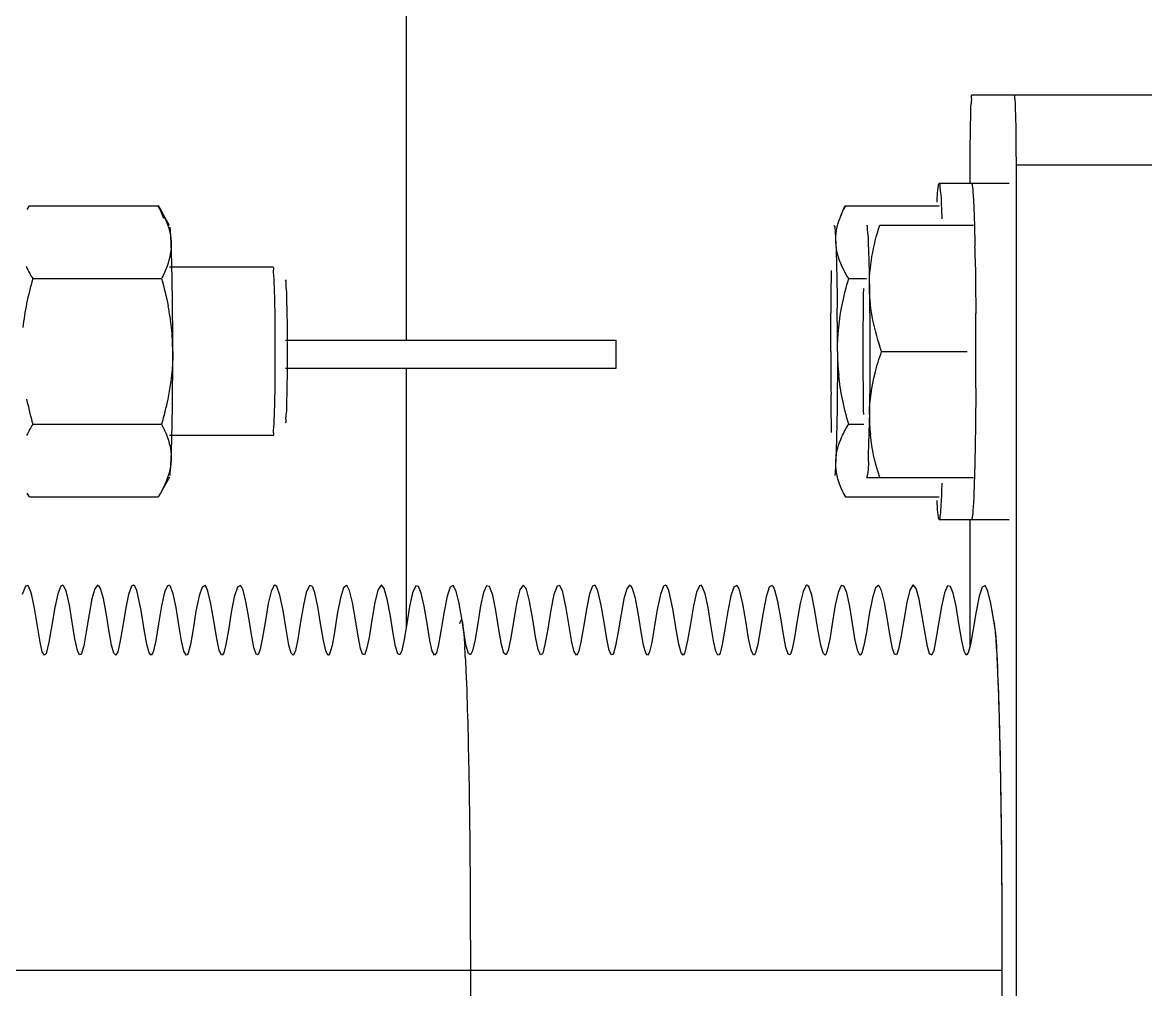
# Model space of a CAD drawing. Header units: millimetres. Extents: x 32496 to 166256, y 3504 to 23939.
# Drawn here: x 98359.7 to 98440, y 8161.7 to 8230.8 of the extents above; entities that cross this region are included whole.
import ezdxf

# ---------------------------------------------------------------- set-up
doc = ezdxf.new("R2010")
doc.units = ezdxf.units.MM
doc.layers.get('0').update_dxf_attribs({"lineweight": 35})
doc.layers.add('变压器模型_1__0', color=7, linetype='Continuous')

# ---------------------------------------------------------------- blocks, each defined once
blk = doc.blocks.new('gtrytrgtrr')
at = {"layer": '变压器模型_1__0', "color": 6, "linetype": 'Continuous'}
for p, q in [((66610.262, -72830.291), (66610.262, -72868.291)), ((66650.675, -72850.791), (66665.682, -72850.791)), ((66650.545, -72857.097), (66650.545, -72855.791)), ((66653.817, -72855.791), (66653.817, -72970.791)), ((66648.325, -72857.097), (66653.338, -72857.097)), ((66583.205, -72858.97), (66583.365, -72858.705)), ((66583.365, -72858.705), (66592.554, -72858.705)), ((66592.554, -72858.705), (66592.714, -72858.97)), ((66593.369, -72860.106), (66592.714, -72858.97)), ((66641.631, -72858.705), (66641.471, -72858.97)), ((66641.631, -72858.705), (66648.325, -72858.705)), ((66644.081, -72860.097), (66650.774, -72860.097)), ((66650.901, -72862.495), (66650.908, -72862.971)), ((66600.756, -72863.097), (66593.369, -72863.097)), ((66583.601, -72863.901), (66592.79, -72863.901)), ((66641.866, -72863.901), (66643.141, -72863.901)), ((66601.655, -72868.291), (66625.262, -72868.291)), ((66625.262, -72870.291), (66625.262, -72868.291)), ((66644.217, -72869.097), (66650.332, -72869.097)), ((66601.655, -72870.291), (66625.262, -72870.291)), ((66610.262, -72870.291), (66610.262, -72888.782)), ((66583.601, -72874.293), (66592.79, -72874.293)), ((66641.866, -72874.293), (66642.937, -72874.293)), ((66600.756, -72875.097), (66593.369, -72875.097)), ((66650.909, -72875.219), (66650.901, -72875.694)), ((66593.369, -72878.088), (66592.714, -72879.224)), ((66643.141, -72878.097), (66650.774, -72878.097)), ((66583.365, -72879.489), (66583.205, -72879.224)), ((66583.365, -72879.489), (66592.554, -72879.489)), ((66592.714, -72879.224), (66592.554, -72879.489)), ((66641.471, -72879.224), (66641.631, -72879.489)), ((66641.631, -72879.489), (66648.325, -72879.489)), ((66648.325, -72881.097), (66653.338, -72881.097)), ((66650.545, -72890.106), (66650.545, -72881.097)), ((66583.066, -72885.863), (66582.831, -72886.466)), ((66583.247, -72885.828), (66583.066, -72885.863)), ((66585.589, -72885.873), (66585.38, -72886.408)), ((66585.742, -72885.804), (66585.589, -72885.873)), ((66588.03, -72886.046), (66587.824, -72886.77)), ((66590.653, -72885.874), (66590.433, -72886.451)), ((66590.796, -72885.8), (66590.653, -72885.874)), ((66590.884, -72885.874), (66590.796, -72885.8)), ((66591.024, -72886.178), (66590.884, -72885.874)), ((66591.111, -72886.478), (66591.024, -72886.178)), ((66593.427, -72885.891), (66593.337, -72885.804)), ((66596.107, -72886.232), (66595.999, -72885.956)), ((66598.211, -72885.936), (66597.989, -72886.618)), ((66598.615, -72886.16), (66598.504, -72885.907)), ((66601.022, -72885.889), (66600.888, -72885.795)), ((66603.737, -72886.344), (66603.59, -72885.946)), ((66605.784, -72885.985), (66605.569, -72886.691)), ((66606.219, -72886.18), (66606.055, -72885.845)), ((66606.432, -72887.041), (66606.219, -72886.18)), ((66608.694, -72886.028), (66608.503, -72885.796)), ((66608.91, -72886.782), (66608.694, -72886.028)), ((66610.945, -72885.836), (66610.721, -72886.345)), ((66611.15, -72885.883), (66610.945, -72885.836)), ((66611.338, -72886.357), (66611.15, -72885.883)), ((66613.624, -72885.819), (66613.409, -72885.93)), ((66613.829, -72886.218), (66613.624, -72885.819)), ((66616.005, -72885.841), (66615.795, -72886.314)), ((66616.211, -72885.877), (66616.005, -72885.841)), ((66616.443, -72886.504), (66616.211, -72885.877)), ((66621.053, -72885.863), (66620.818, -72886.466)), ((66621.234, -72885.828), (66621.053, -72885.863)), ((66623.576, -72885.873), (66623.367, -72886.408)), ((66623.729, -72885.804), (66623.576, -72885.873)), ((66626.017, -72886.046), (66625.811, -72886.77)), ((66628.64, -72885.874), (66628.42, -72886.451)), ((66628.783, -72885.8), (66628.64, -72885.874)), ((66628.871, -72885.874), (66628.783, -72885.8)), ((66629.011, -72886.178), (66628.871, -72885.874)), ((66629.098, -72886.478), (66629.011, -72886.178)), ((66631.414, -72885.891), (66631.324, -72885.804)), ((66634.094, -72886.232), (66633.986, -72885.956)), ((66636.198, -72885.936), (66635.976, -72886.618)), ((66636.602, -72886.16), (66636.491, -72885.907)), ((66639.009, -72885.889), (66638.875, -72885.795)), ((66641.724, -72886.344), (66641.577, -72885.946)), ((66643.771, -72885.985), (66643.556, -72886.691)), ((66644.206, -72886.18), (66644.042, -72885.845)), ((66644.419, -72887.041), (66644.206, -72886.18)), ((66646.681, -72886.028), (66646.49, -72885.796)), ((66646.897, -72886.782), (66646.681, -72886.028)), ((66648.932, -72885.836), (66648.708, -72886.345)), ((66649.137, -72885.883), (66648.932, -72885.836)), ((66649.325, -72886.357), (66649.137, -72885.883)), ((66651.816, -72886.218), (66651.61, -72885.819)), ((66603.95, -72887.307), (66603.737, -72886.344)), ((66641.937, -72887.307), (66641.724, -72886.344)), ((66599.395, -72890.254), (66599.217, -72889.315)), ((66637.382, -72890.254), (66637.204, -72889.315)), ((66586.782, -72890.449), (66586.609, -72889.632)), ((66609.66, -72890.689), (66609.508, -72890.181)), ((66615.18, -72889.674), (66615.008, -72890.471)), ((66617.732, -72889.563), (66617.543, -72890.464)), ((66619.688, -72890.39), (66619.507, -72889.493)), ((66624.769, -72890.449), (66624.596, -72889.632)), ((66589.66, -72890.548), (66589.609, -72890.679)), ((66592.21, -72890.49), (66592.146, -72890.668)), ((66594.692, -72890.638), (66594.62, -72890.766)), ((66597.23, -72890.624), (66597.143, -72890.773)), ((66599.841, -72890.37), (66599.749, -72890.658)), ((66602.348, -72890.464), (66602.241, -72890.733)), ((66604.818, -72890.646), (66604.711, -72890.792)), ((66607.439, -72890.366), (66607.316, -72890.717)), ((66609.949, -72890.45), (66609.821, -72890.758)), ((66612.281, -72890.79), (66612.123, -72890.505)), ((66612.422, -72890.633), (66612.281, -72890.79)), ((66627.647, -72890.548), (66627.596, -72890.679)), ((66630.197, -72890.49), (66630.133, -72890.668)), ((66632.679, -72890.638), (66632.607, -72890.766)), ((66635.217, -72890.624), (66635.13, -72890.773)), ((66637.828, -72890.37), (66637.736, -72890.658)), ((66640.335, -72890.464), (66640.228, -72890.733)), ((66642.805, -72890.646), (66642.698, -72890.792)), ((66645.426, -72890.366), (66645.303, -72890.717)), ((66647.936, -72890.45), (66647.808, -72890.758)), ((66650.409, -72890.633), (66650.268, -72890.79))]:
    blk.add_line(p, q, dxfattribs=at)
at = {"layer": '变压器模型_1__0', "color": 9, "linetype": 'Continuous'}
for p, q in [((66665.813, -72855.791), (66653.817, -72855.791)), ((66614.3, -72888.622), (66614.3, -72888.625)), ((66577.843, -72913.291), (66652.835, -72913.291))]:
    blk.add_line(p, q, dxfattribs=at)
at = {"layer": '变压器模型_1__0', "color": 6, "linetype": 'Continuous'}
for points in [[(66583.457, -72886.276), (66583.286, -72885.873), (66583.247, -72885.828)], [(66585.947, -72886.143), (66585.792, -72885.843), (66585.742, -72885.804)], [(66586.208, -72887.228), (66585.998, -72886.303), (66585.947, -72886.143)], [(66588.373, -72885.909), (66588.231, -72885.796), (66588.03, -72886.046)], [(66588.645, -72886.756), (66588.439, -72886.039), (66588.373, -72885.909)], [(66593.337, -72885.804), (66593.222, -72885.831), (66593.011, -72886.289)], [(66594.23, -72889.762), (66594.039, -72888.619), (66593.833, -72887.378), (66593.628, -72886.418), (66593.427, -72885.891)], [(66595.999, -72885.956), (66595.897, -72885.819), (66595.686, -72885.924), (66595.471, -72886.557)], [(66596.731, -72889.592), (66596.528, -72888.343), (66596.318, -72887.121), (66596.107, -72886.232)], [(66598.504, -72885.907), (66598.422, -72885.814), (66598.211, -72885.936)], [(66599.217, -72889.315), (66599.025, -72888.122), (66598.817, -72886.957), (66598.615, -72886.16)], [(66600.888, -72885.795), (66600.816, -72885.834), (66600.62, -72886.248)], [(66601.472, -72887.611), (66601.25, -72886.513), (66601.022, -72885.889)], [(66603.387, -72885.808), (66603.329, -72885.858), (66603.131, -72886.319)], [(66603.59, -72885.946), (66603.532, -72885.857), (66603.387, -72885.808)], [(66606.055, -72885.845), (66606.007, -72885.808), (66605.784, -72885.985)], [(66608.248, -72886.157), (66608.031, -72887.021), (66607.809, -72888.293), (66607.61, -72889.52), (66607.439, -72890.366)], [(66608.503, -72885.796), (66608.468, -72885.8), (66608.248, -72886.157)], [(66613.409, -72885.93), (66613.195, -72886.569), (66612.978, -72887.664), (66612.773, -72888.927), (66612.583, -72890.019), (66612.422, -72890.633)], [(66614.3, -72888.622), (66614.251, -72888.32), (66614.041, -72887.103), (66613.829, -72886.218)], [(66618.39, -72886.125), (66618.167, -72886.992), (66617.946, -72888.247), (66617.732, -72889.563)], [(66618.819, -72886.018), (66618.616, -72885.795), (66618.39, -72886.125)], [(66619.074, -72886.941), (66618.847, -72886.085), (66618.819, -72886.018)], [(66621.444, -72886.276), (66621.273, -72885.873), (66621.234, -72885.828)], [(66623.934, -72886.143), (66623.779, -72885.843), (66623.729, -72885.804)], [(66624.195, -72887.228), (66623.985, -72886.303), (66623.934, -72886.143)], [(66626.36, -72885.909), (66626.218, -72885.796), (66626.017, -72886.046)], [(66626.632, -72886.756), (66626.426, -72886.039), (66626.36, -72885.909)], [(66631.324, -72885.804), (66631.209, -72885.831), (66630.998, -72886.289)], [(66632.217, -72889.762), (66632.026, -72888.619), (66631.82, -72887.378), (66631.615, -72886.418), (66631.414, -72885.891)], [(66633.986, -72885.956), (66633.884, -72885.819), (66633.673, -72885.924), (66633.458, -72886.557)], [(66634.718, -72889.592), (66634.515, -72888.343), (66634.305, -72887.121), (66634.094, -72886.232)], [(66636.491, -72885.907), (66636.409, -72885.814), (66636.198, -72885.936)], [(66637.204, -72889.315), (66637.012, -72888.122), (66636.804, -72886.957), (66636.602, -72886.16)], [(66638.875, -72885.795), (66638.803, -72885.834), (66638.607, -72886.248)], [(66639.459, -72887.611), (66639.237, -72886.513), (66639.009, -72885.889)], [(66641.374, -72885.808), (66641.316, -72885.858), (66641.118, -72886.319)], [(66641.577, -72885.946), (66641.519, -72885.857), (66641.374, -72885.808)], [(66644.042, -72885.845), (66643.994, -72885.808), (66643.771, -72885.985)], [(66646.235, -72886.157), (66646.018, -72887.021), (66645.796, -72888.293), (66645.597, -72889.52), (66645.426, -72890.366)], [(66646.49, -72885.796), (66646.455, -72885.8), (66646.235, -72886.157)], [(66651.61, -72885.819), (66651.396, -72885.93), (66651.182, -72886.569)], [(66652.287, -72888.624), (66652.238, -72888.32), (66652.028, -72887.103), (66651.816, -72886.218)], [(66584.116, -72889.853), (66583.925, -72888.712), (66583.713, -72887.434), (66583.496, -72886.413), (66583.457, -72886.276)], [(66585.38, -72886.408), (66585.169, -72887.388), (66584.96, -72888.647), (66584.754, -72889.873), (66584.582, -72890.585), (66584.548, -72890.67)], [(66587.824, -72886.77), (66587.619, -72887.863), (66587.416, -72889.123), (66587.237, -72890.119), (66587.082, -72890.666), (66587.039, -72890.742)], [(66589.229, -72890.088), (66589.055, -72889.124), (66588.862, -72887.921), (66588.645, -72886.756)], [(66590.433, -72886.451), (66590.208, -72887.538), (66589.993, -72888.851), (66589.817, -72889.88), (66589.66, -72890.548)], [(66591.746, -72890.017), (66591.56, -72888.953), (66591.342, -72887.612), (66591.111, -72886.478)], [(66593.011, -72886.289), (66592.788, -72887.27), (66592.572, -72888.555), (66592.377, -72889.737), (66592.21, -72890.49)], [(66595.471, -72886.557), (66595.252, -72887.658), (66595.045, -72888.926), (66594.854, -72890.024), (66594.692, -72890.638)], [(66597.989, -72886.618), (66597.768, -72887.75), (66597.566, -72889), (66597.386, -72890.027), (66597.23, -72890.624)], [(66600.62, -72886.248), (66600.416, -72887.11), (66600.209, -72888.31), (66600.013, -72889.519), (66599.841, -72890.37)], [(66603.131, -72886.319), (66602.926, -72887.227), (66602.724, -72888.421), (66602.522, -72889.652), (66602.348, -72890.464)], [(66605.569, -72886.691), (66605.346, -72887.868), (66605.141, -72889.142), (66604.969, -72890.095), (66604.818, -72890.646)], [(66606.836, -72889.442), (66606.646, -72888.272), (66606.432, -72887.041)], [(66609.508, -72890.181), (66609.335, -72889.244), (66609.136, -72888.005), (66608.91, -72886.782)], [(66610.721, -72886.345), (66610.507, -72887.315), (66610.302, -72888.544), (66610.114, -72889.679), (66609.949, -72890.45)], [(66612.123, -72890.505), (66611.954, -72889.745), (66611.753, -72888.532), (66611.545, -72887.291), (66611.338, -72886.357)], [(66615.795, -72886.314), (66615.581, -72887.265), (66615.374, -72888.497), (66615.18, -72889.674)], [(66617.073, -72890.031), (66616.884, -72888.948), (66616.665, -72887.603), (66616.443, -72886.504)], [(66619.507, -72889.493), (66619.303, -72888.234), (66619.074, -72886.941)], [(66620.818, -72886.466), (66620.594, -72887.555), (66620.37, -72888.925), (66620.177, -72890.032), (66620.015, -72890.643), (66619.99, -72890.696)], [(66622.103, -72889.853), (66621.912, -72888.712), (66621.7, -72887.434), (66621.483, -72886.413), (66621.444, -72886.276)], [(66623.367, -72886.408), (66623.156, -72887.388), (66622.947, -72888.647), (66622.741, -72889.873), (66622.569, -72890.585), (66622.535, -72890.67)], [(66625.811, -72886.77), (66625.606, -72887.863), (66625.403, -72889.123), (66625.224, -72890.119), (66625.069, -72890.666), (66625.026, -72890.742)], [(66627.216, -72890.088), (66627.042, -72889.124), (66626.849, -72887.921), (66626.632, -72886.756)], [(66628.42, -72886.451), (66628.195, -72887.538), (66627.98, -72888.851), (66627.804, -72889.88), (66627.647, -72890.548)], [(66629.733, -72890.017), (66629.547, -72888.953), (66629.329, -72887.612), (66629.098, -72886.478)], [(66630.998, -72886.289), (66630.775, -72887.27), (66630.559, -72888.555), (66630.364, -72889.737), (66630.197, -72890.49)], [(66633.458, -72886.557), (66633.238, -72887.658), (66633.032, -72888.926), (66632.841, -72890.024), (66632.679, -72890.638)], [(66635.976, -72886.618), (66635.755, -72887.75), (66635.553, -72889), (66635.373, -72890.027), (66635.217, -72890.624)], [(66638.607, -72886.248), (66638.403, -72887.11), (66638.196, -72888.31), (66638, -72889.519), (66637.828, -72890.37)], [(66641.118, -72886.319), (66640.913, -72887.227), (66640.711, -72888.421), (66640.509, -72889.652), (66640.335, -72890.464)], [(66643.556, -72886.691), (66643.333, -72887.868), (66643.128, -72889.142), (66642.956, -72890.095), (66642.805, -72890.646)], [(66644.823, -72889.442), (66644.633, -72888.272), (66644.419, -72887.041)], [(66647.808, -72890.758), (66647.791, -72890.775), (66647.647, -72890.689), (66647.495, -72890.181), (66647.322, -72889.244), (66647.122, -72888.005), (66646.897, -72886.782)], [(66648.708, -72886.345), (66648.494, -72887.315), (66648.288, -72888.544), (66648.101, -72889.679), (66647.936, -72890.45)], [(66650.268, -72890.79), (66650.11, -72890.505), (66649.941, -72889.745), (66649.74, -72888.532), (66649.531, -72887.291), (66649.325, -72886.357)], [(66651.182, -72886.569), (66650.965, -72887.664), (66650.76, -72888.927), (66650.569, -72890.019), (66650.409, -72890.633)], [(66586.609, -72889.632), (66586.413, -72888.436), (66586.208, -72887.228)], [(66601.886, -72890.067), (66601.689, -72888.942), (66601.472, -72887.611)], [(66604.354, -72889.733), (66604.156, -72888.533), (66603.95, -72887.307)], [(66624.596, -72889.632), (66624.4, -72888.436), (66624.195, -72887.228)], [(66639.873, -72890.067), (66639.675, -72888.942), (66639.459, -72887.611)], [(66642.341, -72889.733), (66642.143, -72888.533), (66641.937, -72887.307)], [(66614.56, -72890.119), (66614.36, -72888.998), (66614.3, -72888.625)], [(66607.316, -72890.717), (66607.29, -72890.757), (66607.151, -72890.73), (66607.005, -72890.311), (66606.836, -72889.442)], [(66645.303, -72890.717), (66645.277, -72890.757), (66645.138, -72890.73), (66644.992, -72890.311), (66644.823, -72889.442)], [(66584.548, -72890.67), (66584.43, -72890.793), (66584.279, -72890.543), (66584.116, -72889.853)], [(66589.609, -72890.679), (66589.519, -72890.789), (66589.381, -72890.648), (66589.229, -72890.088)], [(66592.146, -72890.668), (66592.058, -72890.788), (66591.907, -72890.63), (66591.746, -72890.017)], [(66594.62, -72890.766), (66594.543, -72890.786), (66594.394, -72890.498), (66594.23, -72889.762)], [(66597.143, -72890.773), (66597.07, -72890.784), (66596.908, -72890.433), (66596.731, -72889.592)], [(66602.241, -72890.733), (66602.192, -72890.784), (66602.046, -72890.652), (66601.886, -72890.067)], [(66604.711, -72890.792), (66604.673, -72890.788), (66604.522, -72890.493), (66604.354, -72889.733)], [(66615.008, -72890.471), (66614.864, -72890.779), (66614.718, -72890.676), (66614.56, -72890.119)], [(66617.543, -72890.464), (66617.399, -72890.777), (66617.238, -72890.648), (66617.073, -72890.031)], [(66622.535, -72890.67), (66622.417, -72890.793), (66622.266, -72890.543), (66622.103, -72889.853)], [(66627.596, -72890.679), (66627.506, -72890.789), (66627.368, -72890.648), (66627.216, -72890.088)], [(66630.133, -72890.668), (66630.045, -72890.788), (66629.894, -72890.63), (66629.733, -72890.017)], [(66632.607, -72890.766), (66632.53, -72890.786), (66632.381, -72890.498), (66632.217, -72889.762)], [(66635.13, -72890.773), (66635.057, -72890.784), (66634.895, -72890.433), (66634.718, -72889.592)], [(66640.228, -72890.733), (66640.179, -72890.784), (66640.033, -72890.652), (66639.873, -72890.067)], [(66642.698, -72890.792), (66642.66, -72890.788), (66642.509, -72890.493), (66642.341, -72889.733)], [(66587.039, -72890.742), (66586.929, -72890.776), (66586.782, -72890.449)], [(66599.749, -72890.658), (66599.693, -72890.756), (66599.547, -72890.721), (66599.395, -72890.254)], [(66609.821, -72890.758), (66609.804, -72890.775), (66609.66, -72890.689)], [(66619.99, -72890.696), (66619.852, -72890.778), (66619.688, -72890.39)], [(66625.026, -72890.742), (66624.916, -72890.776), (66624.769, -72890.449)], [(66637.736, -72890.658), (66637.68, -72890.756), (66637.534, -72890.721), (66637.382, -72890.254)]]:
    blk.add_lwpolyline(points, dxfattribs=at)
for centre, radius, start, end in [((66646.972, -72861.69), 6.113, 156.92734, 160.00811), ((66408.508, -72866.653), 242.428, 0.98278, 1.18459), ((66591.203, -72859.161), 8.958, 209.27635, 211.94359), ((66575.556, -72869.34), 18.051, 6.16487, 11.12283), ((66317.319, -72869.053), 323.743, 359.99211, 0.53682), ((66204.233, -72869.097), 446.719, 359.66388, 0.34829), ((66577.608, -72869.109), 15.985, 0.04211, 6.12969), ((66269.85, -72869.142), 323.743, 359.46318, 0.00789), ((66964.335, -72869.142), 323.743, 179.99211, 180.53682), ((66657.047, -72869.085), 15.984, 180.04174, 186.12908), ((66655.328, -72873.768), 11.985, 179.18326, 186.21323)]:
    blk.add_arc(centre, radius, start, end, dxfattribs=at)
at = {"layer": '变压器模型_1__0', "color": 9, "linetype": 'Continuous'}
blk.add_arc((66545.902, -72894.494), 68.676, 2.971, 3.59914, dxfattribs=at)
at = {"layer": '变压器模型_1__0', "color": 6, "linetype": 'Continuous'}
for points, knots in [([(66650.562, -72853.283), (66650.567, -72852.939), (66650.592, -72852.351), (66650.574, -72851.511), (66650.679, -72851.145), (66650.617, -72850.791), (66650.675, -72850.791)], [0, 0, 0, 0, 0.413672, 0.730793, 0.930119, 1, 1, 1, 1]), ([(66653.686, -72850.791), (66653.719, -72850.791), (66653.697, -72850.991), (66653.755, -72851.206), (66653.756, -72851.698), (66653.795, -72852.58), (66653.808, -72853.98), (66653.817, -72855.154), (66653.817, -72855.791)], [0, 0, 0, 0, 0.020077, 0.077133, 0.16934, 0.293545, 0.618221, 1, 1, 1, 1]), ([(66650.545, -72855.791), (66650.545, -72855.152), (66650.549, -72854.316), (66650.559, -72853.48), (66650.562, -72853.283)], [0, 0, 0, 0, 0.764478, 1, 1, 1, 1]), ([(66648.254, -72857.409), (66648.259, -72857.364), (66648.282, -72857.278), (66648.264, -72857.099), (66648.325, -72857.099)], [0, 0, 0, 0, 0.428297, 1, 1, 1, 1]), ([(66648.325, -72857.099), (66648.382, -72857.099), (66648.364, -72857.437), (66648.458, -72857.812), (66648.472, -72858.669), (66648.506, -72859.278), (66648.518, -72859.641)], [0, 0, 0, 0, 0.067125, 0.259821, 0.57384, 1, 1, 1, 1]), ([(66650.638, -72857.097), (66650.667, -72857.097), (66650.679, -72857.253), (66650.722, -72857.44), (66650.747, -72857.849), (66650.767, -72858.145), (66650.777, -72858.322)], [0, 0, 0, 0, 0.069702, 0.260174, 0.571225, 1, 1, 1, 1]), ([(66648.18, -72858.452), (66648.185, -72858.343), (66648.204, -72857.995), (66648.227, -72857.647), (66648.254, -72857.409)], [0, 0, 0, 0, 0.312587, 1, 1, 1, 1]), ([(66650.777, -72858.322), (66650.788, -72858.539), (66650.838, -72859.645), (66650.866, -72860.752), (66650.885, -72861.641)], [0, 0, 0, 0, 0.196806, 1, 1, 1, 1]), ([(66593.476, -72861.303), (66593.47, -72861.183), (66593.451, -72860.826), (66593.434, -72860.468), (66593.399, -72860.234)], [0, 0, 0, 0, 0.337315, 1, 1, 1, 1]), ([(66640.817, -72860.106), (66640.823, -72860.096), (66640.898, -72860.183), (66640.868, -72860.232), (66640.875, -72860.285)], [0, 0, 0, 0, 0.178635, 1, 1, 1, 1]), ([(66640.875, -72860.285), (66640.882, -72860.343), (66640.916, -72860.682), (66640.932, -72861.022), (66640.945, -72861.303)], [0, 0, 0, 0, 0.172045, 1, 1, 1, 1]), ([(66643.141, -72860.097), (66643.189, -72860.097), (66643.168, -72860.38), (66643.248, -72860.689), (66643.256, -72861.399), (66643.283, -72861.903), (66643.292, -72862.203)], [0, 0, 0, 0, 0.067688, 0.260366, 0.574189, 1, 1, 1, 1]), ([(66593.539, -72863.312), (66593.534, -72863.119), (66593.518, -72862.449), (66593.497, -72861.779), (66593.476, -72861.303)], [0, 0, 0, 0, 0.288228, 1, 1, 1, 1]), ([(66640.945, -72861.303), (66640.951, -72861.443), (66640.978, -72862.113), (66640.996, -72862.782), (66641.008, -72863.312)], [0, 0, 0, 0, 0.209541, 1, 1, 1, 1]), ([(66643.292, -72862.203), (66643.298, -72862.38), (66643.32, -72863.178), (66643.336, -72863.976), (66643.345, -72864.597)], [0, 0, 0, 0, 0.222097, 1, 1, 1, 1]), ([(66650.908, -72862.971), (66650.913, -72863.241), (66650.929, -72864.378), (66650.939, -72865.515), (66650.944, -72866.382)], [0, 0, 0, 0, 0.237739, 1, 1, 1, 1]), ([(66593.594, -72869.097), (66593.594, -72868.577), (66593.589, -72866.648), (66593.57, -72864.72), (66593.539, -72863.312)], [0, 0, 0, 0, 0.269708, 1, 1, 1, 1]), ([(66600.834, -72863.901), (66600.825, -72863.701), (66600.749, -72863.527), (66600.825, -72863.097), (66600.756, -72863.097)], [0, 0, 0, 0, 0.740906, 1, 1, 1, 1]), ([(66640.592, -72869.097), (66640.592, -72868.577), (66640.596, -72866.648), (66640.616, -72864.72), (66640.647, -72863.312)], [0, 0, 0, 0, 0.269708, 1, 1, 1, 1]), ([(66641.008, -72863.312), (66641.012, -72863.519), (66641.03, -72864.422), (66641.042, -72865.324), (66641.049, -72866.019)], [0, 0, 0, 0, 0.230155, 1, 1, 1, 1]), ([(66601.771, -72871.655), (66601.784, -72870.805), (66601.792, -72869.513), (66601.785, -72867.815), (66601.778, -72866.603), (66601.741, -72865.596), (66601.759, -72864.736), (66601.652, -72864.36), (66601.715, -72863.997), (66601.655, -72863.997)], [0, 0, 0, 0, 0.332862, 0.50523, 0.665972, 0.803941, 0.910047, 0.976678, 1, 1, 1, 1]), ([(66642.937, -72873.597), (66642.926, -72872.874), (66642.895, -72869.874), (66642.903, -72866.874), (66642.937, -72864.597)], [0, 0, 0, 0, 0.241088, 1, 1, 1, 1]), ([(66643.345, -72864.597), (66643.356, -72865.32), (66643.387, -72868.32), (66643.379, -72871.321), (66643.345, -72873.597)], [0, 0, 0, 0, 0.241088, 1, 1, 1, 1]), ([(66641.063, -72869.097), (66641.063, -72869.617), (66641.058, -72871.546), (66641.039, -72873.474), (66641.008, -72874.882)], [0, 0, 0, 0, 0.269708, 1, 1, 1, 1]), ([(66601.655, -72874.197), (66601.714, -72874.197), (66601.652, -72873.836), (66601.759, -72873.462), (66601.74, -72872.605), (66601.765, -72872.006), (66601.771, -72871.655)], [0, 0, 0, 0, 0.069801, 0.269221, 0.586817, 1, 1, 1, 1]), ([(66650.945, -72871.718), (66650.943, -72872.022), (66650.935, -72873.19), (66650.922, -72874.357), (66650.909, -72875.219)], [0, 0, 0, 0, 0.260923, 1, 1, 1, 1]), ([(66593.539, -72874.882), (66593.543, -72874.675), (66593.561, -72873.772), (66593.573, -72872.87), (66593.579, -72872.175)], [0, 0, 0, 0, 0.230155, 1, 1, 1, 1]), ([(66640.647, -72874.882), (66640.642, -72874.675), (66640.624, -72873.772), (66640.612, -72872.87), (66640.606, -72872.175)], [0, 0, 0, 0, 0.230155, 1, 1, 1, 1]), ([(66643.345, -72873.597), (66643.329, -72874.627), (66643.226, -72876.1), (66643.292, -72877.622), (66643.161, -72878.063)], [0, 0, 0, 0, 0.69153, 1, 1, 1, 1]), ([(66593.476, -72876.891), (66593.482, -72876.751), (66593.509, -72876.082), (66593.527, -72875.412), (66593.539, -72874.882)], [0, 0, 0, 0, 0.209541, 1, 1, 1, 1]), ([(66600.756, -72875.097), (66600.825, -72875.097), (66600.749, -72874.667), (66600.825, -72874.493), (66600.834, -72874.293)], [0, 0, 0, 0, 0.259094, 1, 1, 1, 1]), ([(66641.008, -72874.882), (66641.003, -72875.076), (66640.987, -72875.745), (66640.967, -72876.415), (66640.945, -72876.891)], [0, 0, 0, 0, 0.288228, 1, 1, 1, 1]), ([(66650.901, -72875.694), (66650.894, -72876.116), (66650.866, -72877.504), (66650.829, -72878.893), (66650.777, -72879.858)], [0, 0, 0, 0, 0.304127, 1, 1, 1, 1]), ([(66593.399, -72877.96), (66593.407, -72877.904), (66593.446, -72877.548), (66593.462, -72877.191), (66593.476, -72876.891)], [0, 0, 0, 0, 0.160483, 1, 1, 1, 1]), ([(66640.945, -72876.891), (66640.94, -72877.012), (66640.921, -72877.368), (66640.903, -72877.726), (66640.868, -72877.96)], [0, 0, 0, 0, 0.337315, 1, 1, 1, 1]), ([(66643.161, -72878.063), (66643.159, -72878.071), (66643.155, -72878.084), (66643.145, -72878.097), (66643.141, -72878.097)], [0, 0, 0, 0, 0.6749, 1, 1, 1, 1]), ([(66648.52, -72878.499), (66648.511, -72878.754), (66648.481, -72879.516), (66648.453, -72880.28), (66648.396, -72880.785)], [0, 0, 0, 0, 0.333885, 1, 1, 1, 1]), ([(66648.256, -72880.807), (66648.249, -72880.742), (66648.214, -72880.387), (66648.194, -72880.031), (66648.18, -72879.741)], [0, 0, 0, 0, 0.183269, 1, 1, 1, 1]), ([(66650.777, -72879.858), (66650.768, -72880.036), (66650.747, -72880.336), (66650.722, -72880.75), (66650.679, -72880.939), (66650.668, -72881.097), (66650.638, -72881.097)], [0, 0, 0, 0, 0.428782, 0.739861, 0.93035, 1, 1, 1, 1]), ([(66648.325, -72881.095), (66648.298, -72881.096), (66648.284, -72880.951), (66648.265, -72880.879), (66648.256, -72880.807)], [0, 0, 0, 0, 0.267184, 1, 1, 1, 1]), ([(66648.396, -72880.785), (66648.391, -72880.831), (66648.367, -72880.916), (66648.386, -72881.095), (66648.325, -72881.095)], [0, 0, 0, 0, 0.428297, 1, 1, 1, 1]), ([(66652.433, -72890.229), (66652.416, -72889.948), (66652.38, -72889.478), (66652.328, -72888.834), (66652.261, -72888.533), (66652.227, -72888.292), (66652.181, -72888.292)], [0, 0, 0, 0, 0.429094, 0.739407, 0.929145, 1, 1, 1, 1]), ([(66652.287, -72888.622), (66652.279, -72888.575), (66652.252, -72888.478), (66652.249, -72888.297), (66652.182, -72888.292)], [0, 0, 0, 0, 0.417032, 1, 1, 1, 1]), ([(66652.643, -72895.61), (66652.603, -72894.09), (66652.506, -72891.763), (66652.415, -72889.424), (66652.287, -72888.622)], [0, 0, 0, 0, 0.651921, 1, 1, 1, 1]), ([(66652.643, -72895.611), (66652.629, -72895.067), (66652.577, -72893.272), (66652.511, -72891.478), (66652.433, -72890.229)], [0, 0, 0, 0, 0.302944, 1, 1, 1, 1]), ([(66652.835, -72913.291), (66652.835, -72911.665), (66652.818, -72905.771), (66652.755, -72899.877), (66652.643, -72895.61)], [0, 0, 0, 0, 0.275868, 1, 1, 1, 1]), ([(66652.785, -72903.674), (66652.777, -72902.938), (66652.743, -72900.25), (66652.694, -72897.563), (66652.643, -72895.611)], [0, 0, 0, 0, 0.273633, 1, 1, 1, 1]), ([(66652.835, -72913.291), (66652.835, -72912.473), (66652.831, -72909.267), (66652.811, -72906.062), (66652.785, -72903.674)], [0, 0, 0, 0, 0.255172, 1, 1, 1, 1]), ([(66652.64, -72931.08), (66652.674, -72929.813), (66652.798, -72923.884), (66652.835, -72917.954), (66652.835, -72913.291)], [0, 0, 0, 0, 0.213781, 1, 1, 1, 1]), ([(66652.784, -72922.957), (66652.793, -72922.178), (66652.823, -72918.956), (66652.835, -72915.734), (66652.835, -72913.291)], [0, 0, 0, 0, 0.241827, 1, 1, 1, 1])]:
    blk.add_open_spline(points, degree=3, knots=knots, dxfattribs=at)
for points in [[(66592.958, -72859.599), (66592.846, -72859.292), (66592.708, -72858.994), (66592.554, -72858.705)], [(66592.714, -72858.97), (66593.122, -72859.679), (66593.439, -72860.486), (66593.476, -72861.303)], [(66641.348, -72859.294), (66641.433, -72859.094), (66641.529, -72858.897), (66641.631, -72858.705)], [(66640.945, -72861.303), (66640.919, -72860.728), (66641.031, -72860.141), (66641.227, -72859.6)], [(66643.345, -72864.597), (66643.322, -72863.077), (66643.62, -72861.546), (66644.081, -72860.097)], [(66593.476, -72861.303), (66593.502, -72861.878), (66593.39, -72862.466), (66593.193, -72863.007)], [(66641.075, -72862.15), (66641.003, -72861.874), (66640.958, -72861.588), (66640.945, -72861.303)], [(66641.866, -72863.901), (66641.528, -72863.357), (66641.235, -72862.77), (66641.075, -72862.15)], [(66583.119, -72863.012), (66583.201, -72863.192), (66583.292, -72863.369), (66583.389, -72863.542)], [(66593.193, -72863.007), (66593.082, -72863.314), (66592.944, -72863.612), (66592.79, -72863.901)], [(66583.601, -72863.901), (66583.431, -72864.49), (66583.281, -72865.084), (66583.158, -72865.685)], [(66592.79, -72863.901), (66592.976, -72864.546), (66593.139, -72865.199), (66593.268, -72865.858)], [(66600.834, -72874.293), (66600.913, -72872.563), (66600.912, -72869.097), (66600.913, -72865.631), (66600.834, -72863.901)], [(66641.422, -72865.691), (66641.545, -72865.089), (66641.696, -72864.492), (66641.866, -72863.901)], [(66644.217, -72869.097), (66643.714, -72867.654), (66643.368, -72866.125), (66643.345, -72864.597)], [(66583.158, -72865.685), (66583.042, -72866.251), (66582.951, -72866.823), (66582.889, -72867.397)], [(66641.063, -72869.097), (66641.063, -72867.955), (66641.194, -72866.81), (66641.422, -72865.691)], [(66593.594, -72869.097), (66593.594, -72870.239), (66593.462, -72871.386), (66593.234, -72872.505)], [(66643.749, -72870.647), (66643.88, -72870.124), (66644.039, -72869.607), (66644.217, -72869.097)], [(66641.423, -72872.505), (66641.307, -72871.939), (66641.216, -72871.367), (66641.154, -72870.792)], [(66643.345, -72873.597), (66643.36, -72872.605), (66643.508, -72871.61), (66643.749, -72870.647)], [(66583.159, -72872.515), (66583.282, -72873.113), (66583.432, -72873.706), (66583.601, -72874.293)], [(66593.234, -72872.505), (66593.111, -72873.107), (66592.96, -72873.703), (66592.79, -72874.293)], [(66641.866, -72874.293), (66641.696, -72873.703), (66641.546, -72873.107), (66641.423, -72872.505)], [(66583.601, -72874.293), (66583.439, -72874.553), (66583.29, -72874.82), (66583.159, -72875.096)], [(66592.79, -72874.293), (66592.928, -72874.553), (66593.054, -72874.821), (66593.159, -72875.096)], [(66641.382, -72875.188), (66641.522, -72874.879), (66641.687, -72874.581), (66641.866, -72874.293)], [(66593.159, -72875.096), (66593.276, -72875.403), (66593.369, -72875.721), (66593.423, -72876.044)], [(66640.945, -72876.891), (66640.972, -72876.306), (66641.14, -72875.722), (66641.382, -72875.188)], [(66644.081, -72878.097), (66643.767, -72877.111), (66643.525, -72876.094), (66643.414, -72875.065)], [(66593.423, -72876.044), (66593.47, -72876.323), (66593.489, -72876.609), (66593.476, -72876.891)], [(66593.476, -72876.891), (66593.449, -72877.477), (66593.281, -72878.061), (66593.039, -72878.595)], [(66640.998, -72877.739), (66640.951, -72877.46), (66640.932, -72877.174), (66640.945, -72876.891)], [(66641.631, -72879.489), (66641.339, -72878.942), (66641.101, -72878.351), (66640.998, -72877.739)], [(66593.039, -72878.595), (66592.941, -72878.81), (66592.832, -72879.02), (66592.714, -72879.224)]]:
    blk.add_open_spline(points, degree=3, dxfattribs=at)
at = {"layer": '变压器模型_1__0', "color": 9, "linetype": 'Continuous'}
for points, knots in [([(66614.101, -72888.541), (66614.113, -72888.478), (66614.129, -72888.407), (66614.168, -72888.292), (66614.193, -72888.292)], [0, 0, 0, 0, 0.712511, 1, 1, 1, 1]), ([(66614.193, -72888.292), (66614.205, -72888.292), (66614.29, -72888.4), (66614.283, -72888.517), (66614.3, -72888.622)], [0, 0, 0, 0, 0.095506, 1, 1, 1, 1]), ([(66614.3, -72888.625), (66614.315, -72888.716), (66614.381, -72889.233), (66614.416, -72889.754), (66614.443, -72890.183)], [0, 0, 0, 0, 0.174934, 1, 1, 1, 1]), ([(66614.486, -72890.935), (66614.503, -72891.257), (66614.576, -72892.811), (66614.624, -72894.367), (66614.656, -72895.6)], [0, 0, 0, 0, 0.207409, 1, 1, 1, 1]), ([(66614.656, -72895.6), (66614.689, -72896.863), (66614.811, -72902.76), (66614.848, -72908.658), (66614.848, -72913.291)], [0, 0, 0, 0, 0.214308, 1, 1, 1, 1]), ([(66614.848, -72913.291), (66614.848, -72914.919), (66614.831, -72920.816), (66614.768, -72926.714), (66614.656, -72930.983)], [0, 0, 0, 0, 0.275912, 1, 1, 1, 1])]:
    blk.add_open_spline(points, degree=3, knots=knots, dxfattribs=at)

msp = doc.modelspace()

# ---------------------------------------------------------------- block references
msp.add_blockref('gtrytrgtrr', (31776.885, 81076.369))

doc.saveas('drawing.dxf')
